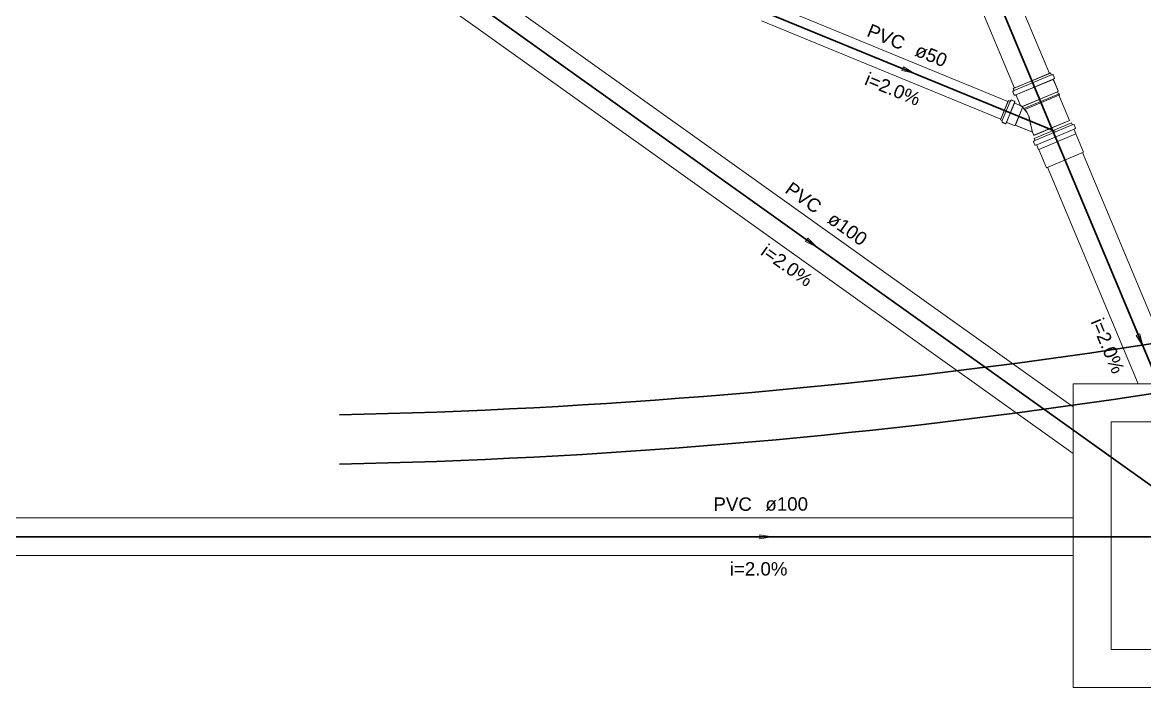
# Model space of a CAD drawing. Header units: inches. Extents: x -27 to 114, y -35 to 60.
# Drawn here: x 76.117 to 79.073, y -32.147 to -30.394 of the extents above; entities that cross this region are included whole.
import ezdxf

# ---------------------------------------------------------------- set-up
doc = ezdxf.new("R2010")
doc.units = ezdxf.units.IN
doc.header["$LTSCALE"] = 10
doc.header["$MEASUREMENT"] = 0
doc.linetypes.add('Dashed', pattern=[0.75, 0.5, -0.25])
for name, color, linetype, lineweight in [('Simbolos', 160, 'Continuous', 20), ('Simbolos_int', 5, 'Continuous', 5), ('TQ-Sentido tubo', 8, 'Continuous', 20), ('TQ-Seção tubo', 160, 'Continuous', 20), ('TQ-Textos tubo', 7, 'Continuous', 20), ('TQ-Tubos', 6, 'Continuous', 30), ('TQ-Tubos detalhe', 6, 'Continuous', 30), ('xeixo', 3, 'Continuous', 20), ('xprojecao', 4, 'Continuous', 30)]:
    doc.layers.add(name, color=color, linetype=linetype, lineweight=lineweight)
doc.styles.add('Arial', font='arial.ttf')

# ---------------------------------------------------------------- blocks, each defined once
blk = doc.blocks.new('_Closed')
at = {"color": 0, "linetype": 'ByBlock', "lineweight": -2}
for p, q in [((-1, 0.166667), (0, 0)), ((-1, 0.166667), (-1, -0.166667)), ((0, 0), (-1, -0.166667)), ((0, 0), (-1, 0))]:
    blk.add_line(p, q, dxfattribs=at)

msp = doc.modelspace()

# ---------------------------------------------------------------- linework, layer by layer
at = {"layer": 'Simbolos'}
for p, q in [((78.8251, -30.5277), (78.7268, -30.5688)), ((78.8252, -30.5274), (78.727, -30.5685)), ((78.8251, -30.5277), (78.8268, -30.5319)), ((78.8252, -30.5274), (78.827, -30.5315)), ((78.831, -30.532), (78.8279, -30.5325)), ((78.8311, -30.5317), (78.828, -30.5322)), ((78.832, -30.5327), (78.8356, -30.5412)), ((78.8322, -30.5323), (78.8357, -30.5409)), ((78.8323, -30.545), (78.8447, -30.5745)), ((78.8325, -30.5447), (78.8448, -30.5742)), ((78.8351, -30.5425), (78.8329, -30.5437)), ((78.8352, -30.5422), (78.833, -30.5434)), ((78.7255, -30.5772), (78.7291, -30.5858)), ((78.7256, -30.5769), (78.7292, -30.5854)), ((78.7258, -30.576), (78.7283, -30.5742)), ((78.7259, -30.5757), (78.7284, -30.5738)), ((78.7268, -30.5688), (78.7286, -30.5729)), ((78.727, -30.5685), (78.7287, -30.5726)), ((78.7304, -30.5863), (78.7328, -30.5856)), ((78.7305, -30.586), (78.7329, -30.5852)), ((78.7341, -30.5861), (78.7447, -30.6115)), ((78.7342, -30.5858), (78.7448, -30.6111)), ((78.8447, -30.5745), (78.8432, -30.5776)), ((78.8432, -30.5776), (78.8456, -30.5833)), ((78.8448, -30.5742), (78.8434, -30.5773)), ((78.8434, -30.5773), (78.8458, -30.583)), ((78.8456, -30.5833), (78.8471, -30.583)), ((78.8458, -30.583), (78.8473, -30.5827)), ((78.8469, -30.5863), (78.8483, -30.5858)), ((78.8469, -30.5863), (78.8747, -30.6528)), ((78.847, -30.586), (78.8484, -30.5854)), ((78.847, -30.586), (78.8748, -30.6525)), ((78.8471, -30.583), (78.8483, -30.5858)), ((78.8473, -30.5827), (78.8484, -30.5854)), ((78.7138, -30.6005), (78.693, -30.6512)), ((78.714, -30.6002), (78.6931, -30.6509)), ((78.7138, -30.6005), (78.7177, -30.6021)), ((78.714, -30.6002), (78.7179, -30.6018)), ((78.721, -30.5994), (78.719, -30.6019)), ((78.7211, -30.5991), (78.7191, -30.6016)), ((78.722, -30.5993), (78.7301, -30.6024)), ((78.7221, -30.599), (78.7302, -30.6021)), ((78.7306, -30.6038), (78.73, -30.6062)), ((78.7308, -30.6035), (78.7302, -30.6059)), ((78.7305, -30.6074), (78.7433, -30.6126)), ((78.7306, -30.607), (78.7434, -30.6123)), ((78.693, -30.6512), (78.6969, -30.6528)), ((78.6931, -30.6509), (78.6971, -30.6525)), ((78.6973, -30.657), (78.6976, -30.6539)), ((78.6975, -30.6567), (78.6978, -30.6536)), ((78.6979, -30.6578), (78.7059, -30.6613)), ((78.6981, -30.6575), (78.706, -30.661)), ((78.7074, -30.6609), (78.7085, -30.6585)), ((78.7075, -30.6606), (78.7087, -30.6582)), ((78.7097, -30.6581), (78.7296, -30.6663)), ((78.7098, -30.6577), (78.7298, -30.6659)), ((78.7296, -30.6663), (78.7322, -30.6652)), ((78.7298, -30.6659), (78.7323, -30.6649)), ((78.7322, -30.6652), (78.7775, -30.6836)), ((78.7323, -30.6649), (78.7777, -30.6833)), ((78.7818, -30.7002), (78.88, -30.6591)), ((78.88, -30.6591), (78.8818, -30.6633)), ((78.8859, -30.6635), (78.8829, -30.6639)), ((78.887, -30.6641), (78.8906, -30.6726)), ((78.8873, -30.6764), (78.892, -30.6878)), ((78.89, -30.6739), (78.8878, -30.6751)), ((78.7775, -30.6836), (78.781, -30.6919)), ((78.7777, -30.6833), (78.7812, -30.6916)), ((78.7804, -30.7086), (78.784, -30.7172)), ((78.7807, -30.7074), (78.7832, -30.7056)), ((78.7818, -30.7002), (78.7835, -30.7044)), ((78.892, -30.6878), (78.8919, -30.6881)), ((78.8919, -30.6881), (78.912, -30.7363)), ((78.7853, -30.7177), (78.7877, -30.717)), ((78.789, -30.7175), (78.7937, -30.7288)), ((78.7937, -30.7288), (78.7941, -30.729)), ((78.7941, -30.729), (78.8142, -30.7772))]:
    msp.add_line(p, q, dxfattribs=at)
at = {"layer": 'Simbolos', "linetype": 'Continuous'}
msp.add_lwpolyline([(78.885, -32.1468), (79.685, -32.1468), (79.685, -31.3468), (78.885, -31.3468), (78.885, -32.1468)], close=True, dxfattribs=at)
at = {"layer": 'Simbolos'}
for centre, radius, start, end in [((78.8278, -30.5315), 0.001, 202.686, 277.686), ((78.8279, -30.5312), 0.001, 202.686, 277.686), ((78.8311, -30.5331), 0.001, 22.6856, 97.6857), ((78.8313, -30.5327), 0.001, 22.6856, 97.6857), ((78.8333, -30.5446), 0.001, 117.685, 202.686), ((78.8334, -30.5443), 0.001, 117.685, 202.686), ((78.8347, -30.5416), 0.001, 297.686, 22.6856), ((78.8348, -30.5413), 0.001, 297.686, 22.6856), ((78.7264, -30.5768), 0.001, 127.685, 202.686), ((78.7265, -30.5765), 0.001, 127.685, 202.686), ((78.7277, -30.5733), 0.001, 307.685, 22.6856), ((78.7278, -30.573), 0.001, 307.686, 22.6856), ((78.73, -30.5854), 0.001, 202.686, 287.685), ((78.7301, -30.585), 0.001, 202.686, 287.685), ((78.7331, -30.5865), 0.001, 22.6856, 107.686), ((78.7333, -30.5862), 0.001, 22.6856, 107.685), ((78.7182, -30.6014), 0.001, 247.685, 322.685), ((78.7184, -30.6011), 0.001, 247.686, 322.686), ((78.7217, -30.5999), 0.001, 67.6857, 142.686), ((78.7218, -30.5996), 0.001, 67.6851, 142.685), ((78.7309, -30.6064), 0.001, 162.685, 247.686), ((78.7296, -30.6034), 0.001, 342.686, 67.6851), ((78.731, -30.6061), 0.001, 162.686, 247.686), ((78.7298, -30.6031), 0.001, 342.686, 67.6857), ((78.7438, -30.6119), 0.001, 247.685, 22.6856), ((78.7439, -30.6115), 0.001, 247.686, 22.6856), ((78.6987, -30.6738), 0.0765, 32.1364, 53.178), ((78.6988, -30.6735), 0.0765, 32.1364, 53.178), ((78.7046, -30.6659), 0.0674, 4.8181, 29.131), ((78.7047, -30.6656), 0.0674, 4.8181, 29.131), ((78.6968, -30.6537), 0.001, 352.686, 67.6851), ((78.6982, -30.6572), 0.001, 172.686, 247.686), ((78.6969, -30.6534), 0.001, 352.686, 67.6857), ((78.6983, -30.6568), 0.001, 172.686, 247.686), ((78.7063, -30.6603), 0.001, 247.686, 332.686), ((78.7064, -30.66), 0.001, 247.685, 332.685), ((78.7093, -30.659), 0.001, 67.6857, 152.686), ((78.7094, -30.6587), 0.001, 67.6851, 152.685), ((78.3481, -30.7661), 0.4367, 10.9541, 14.0423), ((78.3483, -30.7658), 0.4367, 10.9541, 14.0423), ((78.8827, -30.6629), 0.001, 202.686, 277.686), ((78.8861, -30.6645), 0.001, 22.6856, 97.6856), ((78.8882, -30.6761), 0.001, 117.686, 202.686), ((78.8896, -30.673), 0.001, 297.686, 22.6856), ((78.7766, -30.684), 0.001, 22.6856, 78.4175), ((78.7768, -30.6837), 0.001, 22.6856, 78.4175), ((78.7813, -30.7083), 0.001, 127.686, 202.686), ((78.7826, -30.7048), 0.001, 307.686, 22.6856), ((78.7849, -30.7168), 0.001, 202.686, 287.686), ((78.7881, -30.7179), 0.001, 22.6856, 107.686)]:
    msp.add_arc(centre, radius, start, end, dxfattribs=at)
at = {"layer": 'Simbolos_int'}
for p, q in [((78.8271, -30.5326), (78.7289, -30.5736)), ((78.8273, -30.5322), (78.729, -30.5733)), ((78.832, -30.5443), (78.7338, -30.5854)), ((78.8322, -30.544), (78.7339, -30.5851)), ((78.7498, -30.6166), (78.8432, -30.5776)), ((78.75, -30.6163), (78.8434, -30.5773)), ((78.7545, -30.6214), (78.8456, -30.5833)), ((78.7547, -30.6211), (78.8458, -30.583)), ((78.7569, -30.624), (78.8469, -30.5863)), ((78.7571, -30.6236), (78.847, -30.586)), ((78.7185, -30.6026), (78.6978, -30.653)), ((78.7186, -30.6023), (78.698, -30.6527)), ((78.7296, -30.6072), (78.7089, -30.6576)), ((78.7297, -30.6069), (78.7091, -30.6572)), ((78.7514, -30.6184), (78.7322, -30.6652)), ((78.7515, -30.6181), (78.7323, -30.6649)), ((78.8747, -30.6528), (78.781, -30.6919)), ((78.8748, -30.6525), (78.7812, -30.6916)), ((78.7838, -30.7051), (78.8821, -30.664)), ((78.7887, -30.7168), (78.887, -30.6758)), ((78.8174, -30.6727), (78.8374, -30.6808)), ((78.8268, -30.6698), (78.8337, -30.6864)), ((78.7941, -30.729), (78.8919, -30.6881)), ((78.8142, -30.7772), (78.912, -30.7363))]:
    msp.add_line(p, q, dxfattribs=at)
at = {"layer": 'Simbolos_int', "linetype": 'Dashed'}
msp.add_lwpolyline([(78.985, -32.0468), (79.585, -32.0468), (79.585, -31.4468), (78.985, -31.4468), (78.985, -32.0468)], close=True, dxfattribs=at)
at = {"layer": 'TQ-Sentido tubo'}
for points in [[(78.4354, -30.5159), (78.3994, -30.5011)], [(78.183, -30.9674), (78.1513, -30.9448)], [(79.0555, -31.2169), (79.0405, -31.181)], [(78.0596, -31.7493), (78.0207, -31.7493)]]:
    msp.add_lwpolyline(points, dxfattribs=at)
at = {"layer": 'TQ-Seção tubo'}
for p, q in [((78.1635, -28.9535), (78.822, -30.5287)), ((78.0713, -28.992), (78.7297, -30.5673)), ((77.2344, -30.2287), (78.885, -31.4073)), ((77.1763, -30.3101), (78.885, -31.5302)), ((78.0822, -30.344), (78.7129, -30.6028)), ((78.0633, -30.3903), (78.6939, -30.649)), ((78.9092, -30.7374), (79.164, -31.3468)), ((78.817, -30.776), (79.0556, -31.3468)), ((73.211, -31.6993), (78.885, -31.6993)), ((73.211, -31.7993), (78.885, -31.7993))]:
    msp.add_line(p, q, dxfattribs=at)
at = {"layer": 'TQ-Tubos'}
msp.add_line((73.161, -31.7493), (79.278, -31.7493), dxfattribs=at)
at = {"layer": 'TQ-Tubos detalhe'}
for p, q in [((78.062, -28.8403), (78.8302, -30.6779)), ((77.082, -30.1813), (79.278, -31.7493)), ((78.0339, -30.3512), (78.8302, -30.6779)), ((78.8302, -30.6779), (79.278, -31.7493))]:
    msp.add_line(p, q, dxfattribs=at)
at = {"layer": 'xeixo'}
for p, q in [((78.062, -28.8403), (79.278, -31.7493)), ((78.83, -30.6778), (77.387, -30.0858)), ((77.082, -30.1813), (79.278, -31.7493)), ((76.9518, -31.7493), (79.278, -31.7493))]:
    msp.add_line(p, q, dxfattribs=at)
at = {"layer": 'xprojecao'}
for radius, start, end in [(16.0842, 271.175, 285.765), (16.2142, 271.166, 285.636)]:
    msp.add_arc((76.622, -15.3473), radius, start, end, dxfattribs=at)

# ---------------------------------------------------------------- block references
at = {"layer": 'TQ-Sentido tubo'}
for p, xscale, yscale, zscale, rotation in [((78.4647, -30.5279), 0.03170202377216637, 0.03170202377216637, 0.03170202377216637, 337.6937949451051), ((78.2088, -30.9859), 0.0317020237721635, 0.0317020237721635, 0.0317020237721635, 324.4528892513407), ((79.0677, -31.2462), 0.03170202377216508, 0.03170202377216508, 0.03170202377216508, 292.6791627894716)]:
    msp.add_blockref('_Closed', p, dxfattribs=dict(at, xscale=xscale, yscale=yscale, zscale=zscale, rotation=rotation))
at = {"layer": 'TQ-Sentido tubo', "xscale": 0.03170202377216924, "yscale": 0.03170202377216924, "zscale": 0.03170202377216924}
msp.add_blockref('_Closed', (78.0913, -31.7493), dxfattribs=at)

# ---------------------------------------------------------------- texts
at = {"layer": 'TQ-Textos tubo', "char_height": 0.0353, "line_spacing_factor": 0.798, "style": 'Arial'}
for s, insert, width, attachment_point, rotation in [('PVC', (78.432, -30.4683), 0.113705, 9, 337.6938), ('ø50', (78.4645, -30.4818), 0.095114, 7, 337.6938), ('i=2.0%', (78.4025, -30.5866), 0.170558, 8, 337.6938), ('PVC', (78.2051, -30.9001), 0.113705, 9, 324.4722), ('ø100', (78.2338, -30.9206), 0.12583, 7, 324.4722), ('i=2.0%', (78.1203, -31.0491), 0.170558, 8, 324.4722), ('i=2.0%', (78.959, -31.2533), 0.170558, 8, 292.6856)]:
    msp.add_mtext(s, dxfattribs=dict(at, insert=insert, width=width, attachment_point=attachment_point, rotation=rotation))
for s, insert, width, attachment_point in [('PVC', (78.0383, -31.6817), 0.113705, 9), ('ø100', (78.0738, -31.6817), 0.12583, 7), ('i=2.0%', (78.056, -31.8522), 0.170558, 8)]:
    msp.add_mtext(s, dxfattribs=dict(at, insert=insert, width=width, attachment_point=attachment_point))

doc.saveas('drawing.dxf')
